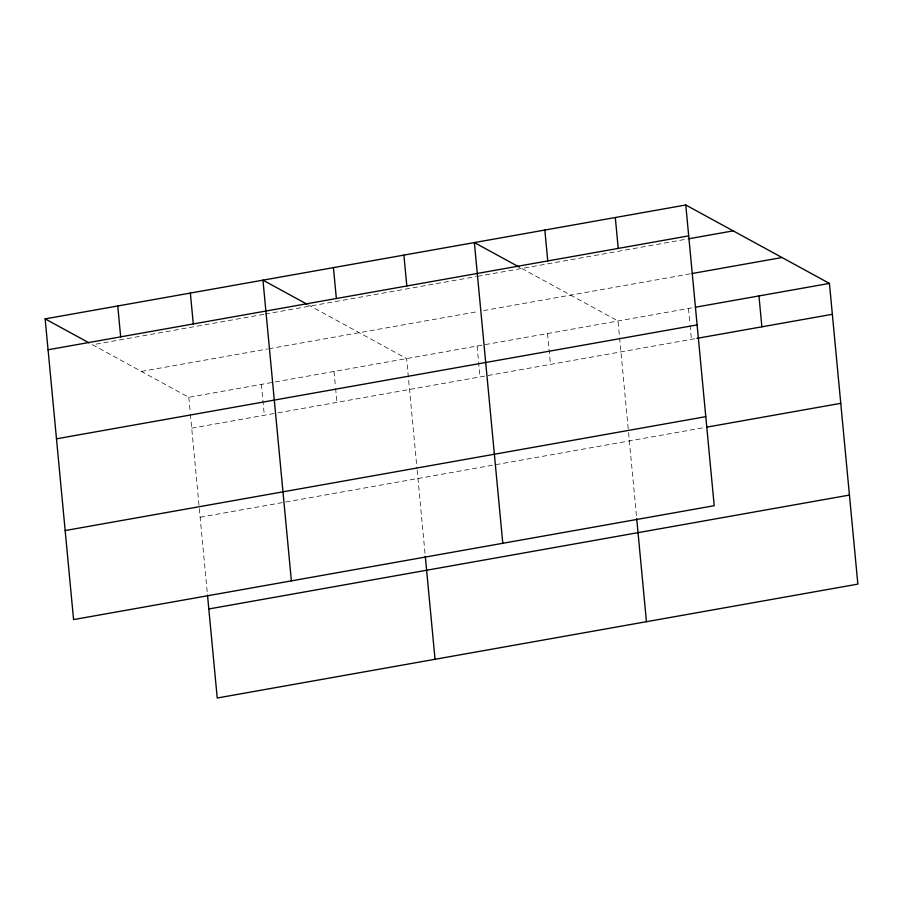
<?xml version="1.0" encoding="UTF-8"?>
<svg xmlns="http://www.w3.org/2000/svg" width="903" height="903" viewBox="0 0 903 903"><rect width="100%" height="100%" fill="white"/><g stroke="black" fill="none" stroke-linecap="round" stroke-linejoin="round"><path stroke-width="0.68" stroke-dasharray="4.51 3.39" d="M263.789 314.323L92.557 344.765L188.795 397.297L694.012 307.483M265.166 314.075L476.174 276.555M477.563 276.318L687.578 238.968M141.399 371.426L267.423 349.021M268.789 348.772L478.037 311.569M483.568 310.587L690.829 273.744M191.718 428.18L276.657 413.077M278.022 412.84L696.935 338.365M200.139 517.227L705.345 427.401M521.776 268.451L618.013 320.994L619.481 336.435M308.002 304.74L406.61 358.57L417.028 468.759M688.492 308.465L689.948 323.906M690.084 325.306L691.405 339.347M619.616 337.835L628.432 431.171M628.567 432.571L636.717 518.751M547.545 333.523L550.469 364.406M477.077 346.041L480.001 376.923M417.163 470.158L425.178 554.95M334.008 371.483L335.464 386.924M335.6 388.324L336.932 402.366M261.407 384.396L264.319 415.278M188.795 397.297L190.262 412.739M190.386 414.15L207.363 593.677"/><path stroke-width="1.35" d="M685.772 204.992L714.205 505.703L73.572 619.593L45.15 318.883L685.772 204.992L829.428 283.407L857.85 584.117L217.228 698.008L207.498 595.066M48.073 349.766L688.696 235.875M688.966 238.731L733.18 230.863M692.206 273.496L782.021 257.524M695.4 307.234L829.428 283.407M56.483 438.813L697.116 324.911M696.935 338.365L832.34 314.289M65.163 530.558L705.785 416.655M706.733 427.153L840.761 403.325M208.807 608.972L849.43 495.07M519.406 267.164L474.368 242.58L502.79 543.29M306.817 304.097L262.965 280.167L291.387 580.877M45.15 318.883L89.002 342.824M758.96 295.936L761.872 326.818M615.304 217.521L618.228 248.404M636.717 518.751L646.446 621.704M544.836 230.051L547.76 260.933M403.901 255.109L406.824 285.991M425.302 556.338L435.043 659.28M333.433 267.638L336.356 298.521M190.364 293.069L193.276 323.951M117.751 305.982L120.675 336.864"/></g></svg>
